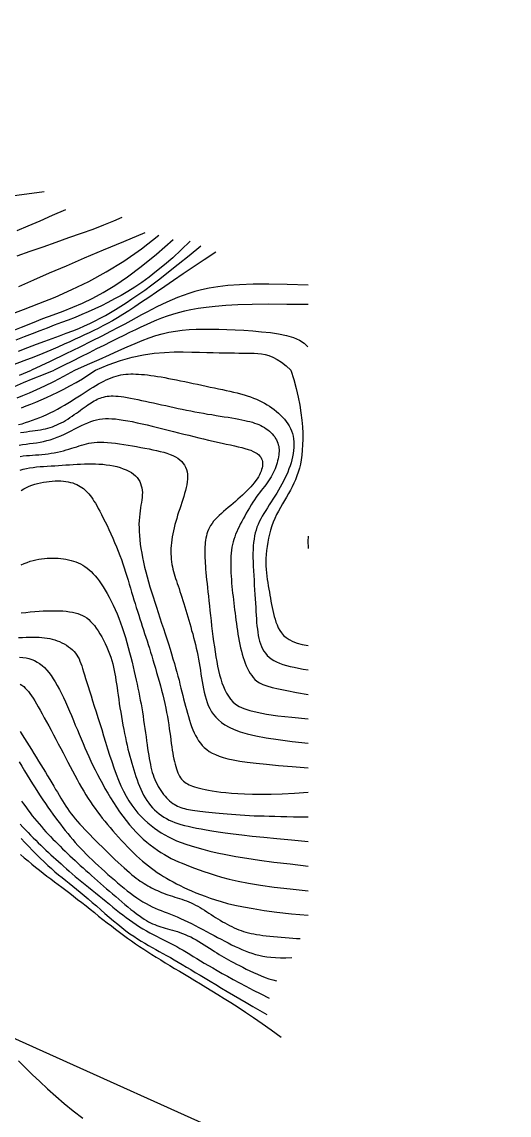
# Model space of a CAD drawing. Header units: millimetres. Extents: x 501029 to 503193, y 1805862 to 1807132.
# Drawn here: x 502373 to 502418.9, y 1806379.8 to 1806482.8 of the extents above; entities that cross this region are included whole.
import ezdxf

# ---------------------------------------------------------------- set-up
doc = ezdxf.new("R2010")
doc.units = ezdxf.units.MM
doc.header["$LTSCALE"] = 12
doc.header["$MEASUREMENT"] = 0
for name, color, linetype in [('3', 7, 'CONTINUOUS'), ('31', 7, 'CONTINUOUS'), ('DM0', 7, 'CONTINUOUS'), ('DM1', 4, 'CONTINUOUS')]:
    doc.layers.add(name, color=color, linetype=linetype)

msp = doc.modelspace()

# ---------------------------------------------------------------- linework, layer by layer
at = {"layer": '3', "color": 1, "linetype": 'Continuous', "flags": 128}
msp.add_lwpolyline([(502734.47, 1805863.4), (502565.85, 1806180.86), (502440.38, 1806356.36), (502262.27, 1806436.52), (502063.94, 1806567.98), (501955.64, 1806637.83), (501772.78, 1806767.94), (501708.22, 1807014.78), (501705.57, 1807125.56)], dxfattribs=at)
at = {"layer": '31', "color": 3, "linetype": 'Continuous'}
msp.add_open_spline([(502400, 1806434.34, 24), (502400, 1806434.3, 24), (502399.95, 1806433.91, 24), (502399.96, 1806433.53, 24), (502400, 1806433.18, 24)], degree=3, knots=[0, 0, 0, 0, 0.084209, 1, 1, 1, 1], dxfattribs=at)
at = {"layer": 'DM0'}
for points in [[(502371.73, 1806455.19), (502373.13, 1806455.7), (502374.6, 1806456.26), (502376.13, 1806456.88), (502377.7, 1806457.58), (502379.31, 1806458.36), (502380.95, 1806459.26), (502382.6, 1806460.27), (502384.26, 1806461.42), (502385.92, 1806462.71)], [(502400, 1806458), (502398.01, 1806458.08), (502396.28, 1806458.11), (502394.79, 1806458.1), (502393.51, 1806458.05), (502392.41, 1806457.97), (502391.46, 1806457.86), (502390.65, 1806457.72), (502389.94, 1806457.57), (502389.31, 1806457.4), (502388.73, 1806457.21), (502388.19, 1806457.02), (502387.66, 1806456.83), (502387.16, 1806456.62), (502386.67, 1806456.41), (502386.19, 1806456.18), (502385.71, 1806455.95), (502385.24, 1806455.71), (502384.76, 1806455.46), (502384.27, 1806455.2), (502383.77, 1806454.93), (502383.25, 1806454.65), (502382.69, 1806454.34), (502382.07, 1806454.01), (502381.36, 1806453.63), (502380.53, 1806453.21), (502379.57, 1806452.72), (502378.45, 1806452.17), (502377.15, 1806451.54), (502375.65, 1806450.82), (502373.91, 1806450)]]:
    msp.add_lwpolyline(points, dxfattribs=at)
at = {"layer": 'DM0', "flags": 128}
for points in [[(502372.75, 1806449.53), (502373.91, 1806450)], [(502398.36, 1806450), (502398.63, 1806449.11), (502398.85, 1806448.26), (502399.04, 1806447.46), (502399.19, 1806446.69), (502399.3, 1806445.97), (502399.38, 1806445.29), (502399.44, 1806444.65), (502399.47, 1806444.05), (502399.48, 1806443.48), (502399.46, 1806442.95), (502399.43, 1806442.46), (502399.39, 1806441.99), (502399.33, 1806441.55), (502399.25, 1806441.14), (502399.16, 1806440.75), (502399.05, 1806440.38), (502398.93, 1806440.02), (502398.8, 1806439.67), (502398.65, 1806439.34), (502398.49, 1806439.01), (502398.32, 1806438.69), (502398.14, 1806438.36), (502397.95, 1806438.04), (502397.76, 1806437.71), (502397.57, 1806437.39), (502397.38, 1806437.06), (502397.19, 1806436.72), (502397.01, 1806436.38), (502396.85, 1806436.03), (502396.69, 1806435.67), (502396.56, 1806435.31), (502396.44, 1806434.93), (502396.33, 1806434.55), (502396.24, 1806434.16), (502396.17, 1806433.78), (502396.11, 1806433.39), (502396.06, 1806433.01), (502396.03, 1806432.63), (502396.01, 1806432.26), (502396, 1806431.9), (502396.01, 1806431.56), (502396.02, 1806431.22), (502396.05, 1806430.9), (502396.09, 1806430.58), (502396.13, 1806430.27), (502396.17, 1806429.97), (502396.22, 1806429.67), (502396.28, 1806429.37), (502396.33, 1806429.08), (502396.38, 1806428.79), (502396.43, 1806428.5), (502396.48, 1806428.21), (502396.54, 1806427.92), (502396.59, 1806427.64), (502396.65, 1806427.35), (502396.71, 1806427.07), (502396.78, 1806426.79), (502396.86, 1806426.52), (502396.95, 1806426.25), (502397.05, 1806425.98), (502397.16, 1806425.72), (502397.3, 1806425.47), (502397.46, 1806425.23), (502397.66, 1806425), (502397.9, 1806424.79), (502398.19, 1806424.6), (502398.54, 1806424.42), (502398.95, 1806424.27), (502399.43, 1806424.14), (502400, 1806424.05)], [(502372.87, 1806444.11), (502373.16, 1806444.15), (502373.44, 1806444.19), (502373.72, 1806444.23), (502373.99, 1806444.27), (502374.25, 1806444.3), (502374.5, 1806444.34), (502374.75, 1806444.38), (502374.99, 1806444.43), (502375.22, 1806444.48), (502375.44, 1806444.53), (502375.66, 1806444.59), (502375.87, 1806444.66), (502376.08, 1806444.74), (502376.29, 1806444.83), (502376.49, 1806444.92), (502376.7, 1806445.02), (502376.9, 1806445.13), (502377.11, 1806445.25), (502377.32, 1806445.38), (502377.52, 1806445.52), (502377.73, 1806445.65), (502377.93, 1806445.8), (502378.13, 1806445.94), (502378.32, 1806446.08), (502378.51, 1806446.22), (502378.69, 1806446.36), (502378.87, 1806446.49), (502379.04, 1806446.61), (502379.2, 1806446.72), (502379.36, 1806446.83), (502379.51, 1806446.93), (502379.66, 1806447.02), (502379.8, 1806447.11), (502379.95, 1806447.18), (502380.09, 1806447.25), (502380.24, 1806447.32), (502380.38, 1806447.37), (502380.54, 1806447.42), (502380.69, 1806447.46), (502380.86, 1806447.5), (502381.03, 1806447.53), (502381.21, 1806447.55), (502381.4, 1806447.56), (502381.61, 1806447.56), (502381.84, 1806447.55), (502382.08, 1806447.53), (502382.34, 1806447.5), (502382.62, 1806447.47), (502382.92, 1806447.42), (502383.24, 1806447.36), (502383.58, 1806447.3), (502383.92, 1806447.23), (502384.28, 1806447.15), (502384.65, 1806447.07), (502385.02, 1806446.99), (502385.4, 1806446.91), (502385.79, 1806446.82), (502386.17, 1806446.73), (502386.56, 1806446.65), (502386.95, 1806446.56), (502387.34, 1806446.48), (502387.73, 1806446.39), (502388.12, 1806446.31), (502388.52, 1806446.23), (502388.91, 1806446.15), (502389.31, 1806446.08), (502389.71, 1806446), (502390.11, 1806445.93), (502390.51, 1806445.86), (502390.91, 1806445.8), (502391.31, 1806445.73), (502391.69, 1806445.67), (502392.07, 1806445.61), (502392.44, 1806445.55), (502392.79, 1806445.49), (502393.12, 1806445.43), (502393.44, 1806445.37), (502393.73, 1806445.32), (502394.01, 1806445.26), (502394.26, 1806445.2), (502394.5, 1806445.14), (502394.73, 1806445.08), (502394.94, 1806445.01), (502395.14, 1806444.94), (502395.33, 1806444.87), (502395.51, 1806444.78), (502395.69, 1806444.69), (502395.86, 1806444.59), (502396.02, 1806444.48), (502396.18, 1806444.37), (502396.33, 1806444.24), (502396.47, 1806444.12), (502396.6, 1806443.98), (502396.72, 1806443.85), (502396.83, 1806443.71), (502396.92, 1806443.56), (502397.01, 1806443.42), (502397.07, 1806443.27), (502397.13, 1806443.12), (502397.17, 1806442.97), (502397.21, 1806442.82), (502397.23, 1806442.67), (502397.24, 1806442.51), (502397.24, 1806442.34), (502397.23, 1806442.18), (502397.21, 1806442.01), (502397.18, 1806441.83), (502397.15, 1806441.65), (502397.11, 1806441.46), (502397.06, 1806441.27), (502397, 1806441.08), (502396.94, 1806440.89), (502396.87, 1806440.69), (502396.79, 1806440.5), (502396.7, 1806440.31), (502396.6, 1806440.12), (502396.5, 1806439.93), (502396.38, 1806439.75), (502396.26, 1806439.57), (502396.13, 1806439.38), (502396, 1806439.2), (502395.86, 1806439.02), (502395.71, 1806438.83), (502395.56, 1806438.64), (502395.41, 1806438.44), (502395.25, 1806438.23), (502395.09, 1806438.01), (502394.93, 1806437.78), (502394.77, 1806437.54), (502394.61, 1806437.29), (502394.46, 1806437.03), (502394.3, 1806436.77), (502394.15, 1806436.51), (502394, 1806436.25), (502393.86, 1806435.99), (502393.72, 1806435.73), (502393.59, 1806435.48), (502393.47, 1806435.24), (502393.35, 1806435), (502393.25, 1806434.76), (502393.15, 1806434.53), (502393.06, 1806434.29), (502392.98, 1806434.05), (502392.91, 1806433.81), (502392.85, 1806433.56), (502392.8, 1806433.3), (502392.76, 1806433.03), (502392.73, 1806432.75), (502392.71, 1806432.46), (502392.69, 1806432.16), (502392.69, 1806431.86), (502392.69, 1806431.54), (502392.7, 1806431.22), (502392.71, 1806430.9), (502392.73, 1806430.58), (502392.75, 1806430.26), (502392.77, 1806429.93), (502392.8, 1806429.62), (502392.83, 1806429.3), (502392.86, 1806428.98), (502392.9, 1806428.67), (502392.94, 1806428.36), (502392.97, 1806428.04), (502393.01, 1806427.73), (502393.05, 1806427.41), (502393.1, 1806427.09), (502393.14, 1806426.77), (502393.18, 1806426.44), (502393.23, 1806426.11), (502393.27, 1806425.78), (502393.32, 1806425.45), (502393.37, 1806425.12), (502393.43, 1806424.79), (502393.49, 1806424.47), (502393.55, 1806424.15), (502393.62, 1806423.83), (502393.69, 1806423.52), (502393.77, 1806423.22), (502393.86, 1806422.93), (502393.95, 1806422.65), (502394.05, 1806422.38), (502394.15, 1806422.12), (502394.27, 1806421.87), (502394.39, 1806421.63), (502394.52, 1806421.41), (502394.66, 1806421.21), (502394.81, 1806421.02), (502394.97, 1806420.84), (502395.16, 1806420.68), (502395.39, 1806420.53), (502395.7, 1806420.38), (502396.09, 1806420.24), (502396.58, 1806420.1), (502397.2, 1806419.95), (502397.96, 1806419.79), (502398.89, 1806419.63), (502400, 1806419.44)], [(502372.93, 1806431.65), (502373.21, 1806431.77), (502373.49, 1806431.88), (502373.77, 1806431.98), (502374.04, 1806432.06), (502374.31, 1806432.13), (502374.58, 1806432.18), (502374.85, 1806432.22), (502375.12, 1806432.25), (502375.38, 1806432.27), (502375.64, 1806432.28), (502375.9, 1806432.29), (502376.15, 1806432.28), (502376.41, 1806432.27), (502376.66, 1806432.24), (502376.91, 1806432.21), (502377.15, 1806432.18), (502377.4, 1806432.13), (502377.63, 1806432.07), (502377.87, 1806432), (502378.09, 1806431.92), (502378.31, 1806431.83), (502378.53, 1806431.73), (502378.74, 1806431.61), (502378.94, 1806431.48), (502379.14, 1806431.34), (502379.34, 1806431.18), (502379.53, 1806431.01), (502379.72, 1806430.81), (502379.9, 1806430.6), (502380.09, 1806430.38), (502380.28, 1806430.13), (502380.46, 1806429.86), (502380.65, 1806429.57), (502380.84, 1806429.26), (502381.04, 1806428.94), (502381.23, 1806428.59), (502381.41, 1806428.23), (502381.6, 1806427.84), (502381.78, 1806427.45), (502381.96, 1806427.04), (502382.13, 1806426.61), (502382.3, 1806426.17), (502382.46, 1806425.73), (502382.61, 1806425.27), (502382.75, 1806424.8), (502382.89, 1806424.33), (502383.02, 1806423.86), (502383.15, 1806423.4), (502383.27, 1806422.94), (502383.38, 1806422.48), (502383.49, 1806422.04), (502383.59, 1806421.61), (502383.68, 1806421.19), (502383.77, 1806420.79), (502383.86, 1806420.4), (502383.94, 1806420.02), (502384.02, 1806419.65), (502384.09, 1806419.28), (502384.16, 1806418.91), (502384.23, 1806418.54), (502384.29, 1806418.17), (502384.35, 1806417.79), (502384.42, 1806417.4), (502384.47, 1806417.01), (502384.53, 1806416.61), (502384.59, 1806416.22), (502384.64, 1806415.83), (502384.7, 1806415.44), (502384.75, 1806415.06), (502384.8, 1806414.7), (502384.85, 1806414.34), (502384.9, 1806414.01), (502384.95, 1806413.69), (502385, 1806413.39), (502385.05, 1806413.1), (502385.11, 1806412.83), (502385.16, 1806412.57), (502385.22, 1806412.32), (502385.29, 1806412.09), (502385.36, 1806411.86), (502385.44, 1806411.63), (502385.53, 1806411.41), (502385.63, 1806411.19), (502385.74, 1806410.98), (502385.85, 1806410.77), (502385.97, 1806410.57), (502386.09, 1806410.37), (502386.23, 1806410.19), (502386.36, 1806410.01), (502386.5, 1806409.84), (502386.64, 1806409.68), (502386.78, 1806409.53), (502386.92, 1806409.4), (502387.07, 1806409.28), (502387.21, 1806409.17), (502387.36, 1806409.08), (502387.51, 1806408.99), (502387.67, 1806408.91), (502387.83, 1806408.84), (502387.99, 1806408.78), (502388.16, 1806408.72), (502388.33, 1806408.67), (502388.51, 1806408.63), (502388.69, 1806408.59), (502388.89, 1806408.55), (502389.09, 1806408.52), (502389.31, 1806408.49), (502389.54, 1806408.46), (502389.78, 1806408.44), (502390.04, 1806408.41), (502390.32, 1806408.38), (502390.62, 1806408.35), (502390.93, 1806408.32), (502391.26, 1806408.29), (502391.61, 1806408.26), (502391.98, 1806408.22), (502392.36, 1806408.19), (502392.76, 1806408.16), (502393.17, 1806408.12), (502393.59, 1806408.09), (502394.01, 1806408.06), (502394.45, 1806408.04), (502394.9, 1806408.01), (502395.35, 1806407.99), (502395.83, 1806407.98), (502396.32, 1806407.96), (502396.84, 1806407.95), (502397.4, 1806407.93), (502397.98, 1806407.92), (502398.61, 1806407.91), (502399.28, 1806407.91), (502400, 1806407.9)], [(502372.82, 1806415.95), (502373.03, 1806415.63), (502373.25, 1806415.29), (502373.46, 1806414.95), (502373.68, 1806414.59), (502373.91, 1806414.24), (502374.13, 1806413.88), (502374.35, 1806413.52), (502374.57, 1806413.16), (502374.79, 1806412.8), (502375, 1806412.45), (502375.21, 1806412.1), (502375.42, 1806411.76), (502375.62, 1806411.43), (502375.81, 1806411.1), (502375.99, 1806410.79), (502376.17, 1806410.49), (502376.34, 1806410.21), (502376.5, 1806409.93), (502376.66, 1806409.67), (502376.81, 1806409.41), (502376.97, 1806409.16), (502377.13, 1806408.91), (502377.29, 1806408.67), (502377.46, 1806408.43), (502377.64, 1806408.19), (502377.83, 1806407.95), (502378.03, 1806407.71), (502378.23, 1806407.47), (502378.45, 1806407.22), (502378.68, 1806406.98), (502378.92, 1806406.72), (502379.17, 1806406.47), (502379.42, 1806406.2), (502379.69, 1806405.93), (502379.97, 1806405.65), (502380.26, 1806405.36), (502380.56, 1806405.06), (502380.86, 1806404.77), (502381.17, 1806404.47), (502381.47, 1806404.17), (502381.77, 1806403.88), (502382.07, 1806403.61), (502382.36, 1806403.34), (502382.63, 1806403.09), (502382.89, 1806402.86), (502383.13, 1806402.64), (502383.36, 1806402.45), (502383.58, 1806402.28), (502383.78, 1806402.12), (502383.97, 1806401.98), (502384.16, 1806401.85), (502384.34, 1806401.73), (502384.52, 1806401.62), (502384.69, 1806401.51), (502384.87, 1806401.41), (502385.05, 1806401.31), (502385.22, 1806401.22), (502385.41, 1806401.12), (502385.59, 1806401.03), (502385.78, 1806400.95), (502385.97, 1806400.86), (502386.16, 1806400.78), (502386.36, 1806400.7), (502386.56, 1806400.62), (502386.76, 1806400.55), (502386.97, 1806400.48), (502387.18, 1806400.41), (502387.4, 1806400.34), (502387.62, 1806400.28), (502387.84, 1806400.21), (502388.06, 1806400.13), (502388.28, 1806400.06), (502388.5, 1806399.98), (502388.72, 1806399.89), (502388.94, 1806399.79), (502389.15, 1806399.69), (502389.37, 1806399.58), (502389.58, 1806399.47), (502389.79, 1806399.35), (502390, 1806399.22), (502390.21, 1806399.09), (502390.42, 1806398.96), (502390.63, 1806398.82), (502390.84, 1806398.69), (502391.05, 1806398.55), (502391.26, 1806398.42), (502391.48, 1806398.28), (502391.69, 1806398.15), (502391.91, 1806398.02), (502392.13, 1806397.9), (502392.34, 1806397.77), (502392.56, 1806397.66), (502392.78, 1806397.55), (502393, 1806397.44), (502393.22, 1806397.35), (502393.44, 1806397.26), (502393.66, 1806397.18), (502393.88, 1806397.1), (502394.11, 1806397.03), (502394.35, 1806396.97), (502394.6, 1806396.91), (502394.86, 1806396.86), (502395.13, 1806396.81), (502395.42, 1806396.77), (502395.72, 1806396.72), (502396.04, 1806396.68), (502396.38, 1806396.65), (502396.73, 1806396.61), (502397.09, 1806396.58), (502397.45, 1806396.55), (502397.82, 1806396.52), (502398.18, 1806396.49), (502398.54, 1806396.47), (502398.88, 1806396.45), (502399.22, 1806396.44)], [(502372.85, 1806404.35), (502373.21, 1806404.05), (502373.57, 1806403.74), (502373.93, 1806403.44), (502374.29, 1806403.15), (502374.65, 1806402.86), (502375, 1806402.59), (502375.35, 1806402.32), (502375.71, 1806402.05), (502376.06, 1806401.79), (502376.41, 1806401.52), (502376.77, 1806401.26), (502377.13, 1806400.98), (502377.5, 1806400.71), (502377.87, 1806400.42), (502378.25, 1806400.12), (502378.64, 1806399.82), (502379.04, 1806399.51), (502379.43, 1806399.19), (502379.83, 1806398.87), (502380.23, 1806398.55), (502380.63, 1806398.24), (502381.03, 1806397.92), (502381.43, 1806397.62), (502381.82, 1806397.32), (502382.2, 1806397.03), (502382.58, 1806396.75), (502382.96, 1806396.47), (502383.34, 1806396.21), (502383.72, 1806395.94), (502384.09, 1806395.69), (502384.48, 1806395.43), (502384.87, 1806395.18), (502385.26, 1806394.92), (502385.66, 1806394.67), (502386.08, 1806394.41), (502386.5, 1806394.15), (502386.93, 1806393.89), (502387.38, 1806393.62), (502387.84, 1806393.35), (502388.31, 1806393.07), (502388.8, 1806392.78), (502389.3, 1806392.48), (502389.82, 1806392.17), (502390.35, 1806391.85), (502390.91, 1806391.51), (502391.48, 1806391.16), (502392.08, 1806390.79), (502392.71, 1806390.39), (502393.38, 1806389.96), (502394.09, 1806389.49), (502394.84, 1806388.98), (502395.65, 1806388.42), (502396.51, 1806387.82), (502397.43, 1806387.15)], [(502372.68, 1806384.92), (502373.3, 1806384.29), (502373.97, 1806383.63), (502374.67, 1806382.96), (502375.4, 1806382.28), (502376.18, 1806381.59), (502376.99, 1806380.9), (502377.84, 1806380.21), (502378.74, 1806379.5)]]:
    msp.add_lwpolyline(points, dxfattribs=at)
at = {"layer": 'DM1'}
for points in [[(502372.04, 1806466.42), (502375.08, 1806466.84)], [(502372.53, 1806463.15), (502373.58, 1806463.6), (502374.7, 1806464.08), (502375.88, 1806464.59), (502377.15, 1806465.13)], [(502372.56, 1806460.78), (502373.76, 1806461.21), (502374.99, 1806461.63), (502376.22, 1806462.06), (502377.43, 1806462.48), (502378.6, 1806462.89), (502379.7, 1806463.29), (502380.73, 1806463.68), (502381.65, 1806464.05), (502382.44, 1806464.4)], [(502363.83, 1806450), (502365.37, 1806450.73), (502366.82, 1806451.4), (502368.18, 1806452.02), (502369.47, 1806452.59), (502370.69, 1806453.11), (502371.84, 1806453.59), (502372.94, 1806454.04), (502373.98, 1806454.46), (502374.98, 1806454.85), (502375.94, 1806455.21), (502376.87, 1806455.56), (502377.78, 1806455.92), (502378.71, 1806456.32), (502379.67, 1806456.78), (502380.67, 1806457.32), (502381.76, 1806457.98), (502382.94, 1806458.78), (502384.23, 1806459.75), (502385.67, 1806460.92), (502387.26, 1806462.3)], [(502388.85, 1806462.14), (502388.01, 1806461.32), (502387.21, 1806460.58), (502386.44, 1806459.91), (502385.7, 1806459.31), (502385, 1806458.76), (502384.31, 1806458.27), (502383.64, 1806457.82), (502382.99, 1806457.41), (502382.36, 1806457.04), (502381.73, 1806456.7), (502381.11, 1806456.37), (502380.49, 1806456.06), (502379.87, 1806455.77), (502379.25, 1806455.5), (502378.63, 1806455.23), (502378, 1806454.97), (502377.37, 1806454.72), (502376.72, 1806454.47), (502376.05, 1806454.22), (502375.38, 1806453.96), (502374.68, 1806453.7), (502373.96, 1806453.43), (502373.2, 1806453.14), (502372.41, 1806452.82)], [(502372.71, 1806457.88), (502374.12, 1806458.5), (502375.61, 1806459.15), (502377.2, 1806459.84), (502378.89, 1806460.57), (502380.68, 1806461.33), (502382.59, 1806462.13), (502384.63, 1806462.98)], [(502391.27, 1806461.11), (502390.17, 1806460.39), (502389.15, 1806459.71), (502388.19, 1806459.06), (502387.3, 1806458.45), (502386.46, 1806457.88), (502385.68, 1806457.34), (502384.96, 1806456.85), (502384.28, 1806456.39), (502383.65, 1806455.97), (502383.07, 1806455.59), (502382.52, 1806455.24), (502382.01, 1806454.93), (502381.53, 1806454.65), (502381.06, 1806454.39), (502380.62, 1806454.16), (502380.19, 1806453.93), (502379.76, 1806453.72), (502379.33, 1806453.52), (502378.9, 1806453.32), (502378.46, 1806453.11), (502378, 1806452.9), (502377.51, 1806452.67), (502376.97, 1806452.43), (502376.38, 1806452.17), (502375.72, 1806451.88), (502374.97, 1806451.57), (502374.13, 1806451.23), (502373.17, 1806450.86), (502372.1, 1806450.45)], [(502372.67, 1806451.79), (502373.54, 1806452.13), (502374.36, 1806452.44), (502375.14, 1806452.72), (502375.86, 1806452.99), (502376.54, 1806453.23), (502377.18, 1806453.47), (502377.78, 1806453.7), (502378.35, 1806453.93), (502378.88, 1806454.16), (502379.4, 1806454.4), (502379.89, 1806454.64), (502380.38, 1806454.89), (502380.86, 1806455.15), (502381.34, 1806455.42), (502381.82, 1806455.71), (502382.32, 1806456.01), (502382.83, 1806456.34), (502383.37, 1806456.7), (502383.94, 1806457.1), (502384.57, 1806457.54), (502385.25, 1806458.05), (502386, 1806458.61), (502386.82, 1806459.25), (502387.73, 1806459.98), (502388.75, 1806460.79), (502389.87, 1806461.7)], [(502400, 1806456.17), (502397.99, 1806456.19), (502396.24, 1806456.2), (502394.7, 1806456.18), (502393.37, 1806456.14), (502392.22, 1806456.08), (502391.23, 1806456), (502390.36, 1806455.91), (502389.6, 1806455.8), (502388.93, 1806455.68), (502388.32, 1806455.55), (502387.74, 1806455.4), (502387.2, 1806455.25), (502386.68, 1806455.08), (502386.17, 1806454.9), (502385.68, 1806454.71), (502385.19, 1806454.5), (502384.7, 1806454.28), (502384.2, 1806454.05), (502383.69, 1806453.8), (502383.15, 1806453.54), (502382.59, 1806453.26), (502382, 1806452.97), (502381.38, 1806452.66), (502380.73, 1806452.33), (502380.04, 1806451.99), (502379.32, 1806451.63), (502378.56, 1806451.25), (502377.76, 1806450.85), (502376.92, 1806450.44), (502376.03, 1806450)], [(502377.99, 1806450), (502379.19, 1806450.53), (502380.27, 1806451.01), (502381.24, 1806451.45), (502382.12, 1806451.84), (502382.92, 1806452.2), (502383.66, 1806452.52), (502384.34, 1806452.8), (502384.99, 1806453.04), (502385.62, 1806453.25), (502386.23, 1806453.42), (502386.85, 1806453.56), (502387.48, 1806453.67), (502388.11, 1806453.75), (502388.76, 1806453.81), (502389.43, 1806453.85), (502390.11, 1806453.86), (502390.82, 1806453.86), (502391.55, 1806453.85), (502392.31, 1806453.82), (502393.1, 1806453.79), (502393.92, 1806453.75), (502394.76, 1806453.69), (502395.6, 1806453.62), (502396.42, 1806453.53), (502397.2, 1806453.41), (502397.93, 1806453.25), (502398.59, 1806453.06), (502399.16, 1806452.82), (502399.61, 1806452.53), (502399.95, 1806452.19)], [(502379.92, 1806450), (502381.12, 1806450.51), (502382.28, 1806450.91), (502383.39, 1806451.21), (502384.46, 1806451.43), (502385.47, 1806451.58), (502386.44, 1806451.67), (502387.35, 1806451.71), (502388.21, 1806451.71), (502389.01, 1806451.7), (502389.74, 1806451.68), (502390.42, 1806451.66), (502391.03, 1806451.65), (502391.6, 1806451.64), (502392.11, 1806451.63), (502392.59, 1806451.62), (502393.03, 1806451.62), (502393.44, 1806451.61), (502393.82, 1806451.61), (502394.19, 1806451.6), (502394.54, 1806451.6), (502394.89, 1806451.59), (502395.23, 1806451.57), (502395.58, 1806451.53), (502395.92, 1806451.46), (502396.28, 1806451.36), (502396.66, 1806451.21), (502397.05, 1806451.01), (502397.46, 1806450.75), (502397.9, 1806450.41), (502398.36, 1806450)]]:
    msp.add_lwpolyline(points, dxfattribs=at)
at = {"layer": 'DM1', "flags": 128}
for points in [[(502372.28, 1806448.44), (502373.14, 1806448.82), (502374.06, 1806449.2), (502375.02, 1806449.6), (502376.03, 1806450)], [(502372.54, 1806447.39), (502373.09, 1806447.61), (502373.71, 1806447.86), (502374.39, 1806448.17), (502375.15, 1806448.52), (502375.99, 1806448.94), (502376.94, 1806449.43), (502377.99, 1806450)], [(502372.95, 1806446.45), (502373.39, 1806446.62), (502373.84, 1806446.8), (502374.32, 1806446.99), (502374.81, 1806447.2), (502375.32, 1806447.42), (502375.84, 1806447.66), (502376.39, 1806447.92), (502376.94, 1806448.2), (502377.52, 1806448.51), (502378.1, 1806448.84), (502378.7, 1806449.19), (502379.31, 1806449.58), (502379.92, 1806450)], [(502372.68, 1806444.86), (502373.01, 1806444.95), (502373.33, 1806445.06), (502373.66, 1806445.16), (502374, 1806445.28), (502374.33, 1806445.4), (502374.67, 1806445.53), (502375, 1806445.67), (502375.34, 1806445.82), (502375.67, 1806445.97), (502376.01, 1806446.14), (502376.34, 1806446.32), (502376.67, 1806446.5), (502377, 1806446.69), (502377.32, 1806446.89), (502377.64, 1806447.08), (502377.96, 1806447.28), (502378.27, 1806447.48), (502378.57, 1806447.68), (502378.86, 1806447.87), (502379.15, 1806448.05), (502379.43, 1806448.23), (502379.7, 1806448.39), (502379.96, 1806448.55), (502380.22, 1806448.7), (502380.47, 1806448.84), (502380.71, 1806448.96), (502380.95, 1806449.08), (502381.19, 1806449.19), (502381.42, 1806449.28), (502381.65, 1806449.36), (502381.87, 1806449.43), (502382.1, 1806449.49), (502382.32, 1806449.54), (502382.55, 1806449.58), (502382.78, 1806449.61), (502383.01, 1806449.63), (502383.25, 1806449.64), (502383.49, 1806449.64), (502383.74, 1806449.63), (502384, 1806449.62), (502384.27, 1806449.6), (502384.56, 1806449.57), (502384.85, 1806449.54), (502385.15, 1806449.5), (502385.46, 1806449.45), (502385.79, 1806449.4), (502386.12, 1806449.35), (502386.46, 1806449.29), (502386.82, 1806449.22), (502387.19, 1806449.15), (502387.57, 1806449.07), (502387.95, 1806449), (502388.35, 1806448.91), (502388.75, 1806448.83), (502389.15, 1806448.75), (502389.55, 1806448.66), (502389.96, 1806448.57), (502390.36, 1806448.49), (502390.75, 1806448.4), (502391.14, 1806448.32), (502391.52, 1806448.24), (502391.9, 1806448.16), (502392.26, 1806448.09), (502392.61, 1806448.01), (502392.96, 1806447.93), (502393.3, 1806447.85), (502393.62, 1806447.76), (502393.94, 1806447.67), (502394.24, 1806447.58), (502394.54, 1806447.48), (502394.83, 1806447.37), (502395.1, 1806447.26), (502395.37, 1806447.14), (502395.63, 1806447.01), (502395.88, 1806446.88), (502396.12, 1806446.74), (502396.35, 1806446.59), (502396.57, 1806446.44), (502396.79, 1806446.28), (502397, 1806446.11), (502397.2, 1806445.94), (502397.39, 1806445.75), (502397.58, 1806445.57), (502397.75, 1806445.37), (502397.91, 1806445.17), (502398.06, 1806444.95), (502398.19, 1806444.74), (502398.31, 1806444.51), (502398.41, 1806444.27), (502398.5, 1806444.03), (502398.56, 1806443.78), (502398.6, 1806443.52), (502398.63, 1806443.25), (502398.64, 1806442.98), (502398.63, 1806442.7), (502398.61, 1806442.42), (502398.57, 1806442.13), (502398.51, 1806441.84), (502398.45, 1806441.55), (502398.37, 1806441.26), (502398.28, 1806440.97), (502398.17, 1806440.68), (502398.06, 1806440.39), (502397.94, 1806440.1), (502397.8, 1806439.81), (502397.66, 1806439.52), (502397.51, 1806439.24), (502397.36, 1806438.96), (502397.19, 1806438.67), (502397.03, 1806438.39), (502396.85, 1806438.12), (502396.67, 1806437.84), (502396.5, 1806437.57), (502396.32, 1806437.3), (502396.15, 1806437.03), (502395.98, 1806436.77), (502395.81, 1806436.5), (502395.66, 1806436.24), (502395.51, 1806435.97), (502395.38, 1806435.71), (502395.27, 1806435.45), (502395.16, 1806435.19), (502395.07, 1806434.92), (502395, 1806434.65), (502394.93, 1806434.37), (502394.88, 1806434.07), (502394.84, 1806433.76), (502394.81, 1806433.44), (502394.79, 1806433.1), (502394.78, 1806432.73), (502394.78, 1806432.34), (502394.79, 1806431.94), (502394.81, 1806431.51), (502394.83, 1806431.08), (502394.85, 1806430.63), (502394.88, 1806430.19), (502394.91, 1806429.74), (502394.94, 1806429.3), (502394.97, 1806428.86), (502395, 1806428.44), (502395.02, 1806428.03), (502395.04, 1806427.64), (502395.06, 1806427.26), (502395.09, 1806426.9), (502395.11, 1806426.55), (502395.13, 1806426.22), (502395.16, 1806425.9), (502395.2, 1806425.59), (502395.24, 1806425.29), (502395.28, 1806425), (502395.34, 1806424.72), (502395.41, 1806424.46), (502395.48, 1806424.2), (502395.58, 1806423.96), (502395.68, 1806423.73), (502395.81, 1806423.51), (502395.95, 1806423.31), (502396.11, 1806423.11), (502396.3, 1806422.94), (502396.5, 1806422.78), (502396.74, 1806422.63), (502397, 1806422.5), (502397.28, 1806422.38), (502397.59, 1806422.27), (502397.93, 1806422.17), (502398.29, 1806422.08), (502398.68, 1806421.99), (502399.09, 1806421.91), (502399.53, 1806421.83), (502400, 1806421.76)], [(502372.73, 1806442.94), (502373.06, 1806442.99), (502373.39, 1806443.03), (502373.72, 1806443.07), (502374.05, 1806443.11), (502374.37, 1806443.16), (502374.7, 1806443.21), (502375.02, 1806443.27), (502375.35, 1806443.35), (502375.67, 1806443.44), (502376, 1806443.54), (502376.33, 1806443.67), (502376.66, 1806443.81), (502377, 1806443.96), (502377.33, 1806444.12), (502377.65, 1806444.29), (502377.98, 1806444.45), (502378.29, 1806444.61), (502378.6, 1806444.77), (502378.91, 1806444.91), (502379.2, 1806445.04), (502379.48, 1806445.15), (502379.76, 1806445.24), (502380.03, 1806445.32), (502380.3, 1806445.37), (502380.58, 1806445.41), (502380.86, 1806445.43), (502381.16, 1806445.44), (502381.47, 1806445.42), (502381.81, 1806445.4), (502382.17, 1806445.35), (502382.55, 1806445.29), (502382.97, 1806445.22), (502383.4, 1806445.14), (502383.85, 1806445.04), (502384.32, 1806444.94), (502384.8, 1806444.83), (502385.29, 1806444.71), (502385.78, 1806444.59), (502386.28, 1806444.46), (502386.78, 1806444.34), (502387.28, 1806444.22), (502387.77, 1806444.09), (502388.25, 1806443.97), (502388.73, 1806443.86), (502389.21, 1806443.74), (502389.67, 1806443.63), (502390.13, 1806443.52), (502390.58, 1806443.41), (502391.02, 1806443.31), (502391.45, 1806443.21), (502391.87, 1806443.12), (502392.27, 1806443.03), (502392.66, 1806442.95), (502393.03, 1806442.87), (502393.39, 1806442.78), (502393.72, 1806442.7), (502394.03, 1806442.62), (502394.32, 1806442.53), (502394.57, 1806442.44), (502394.8, 1806442.34), (502395, 1806442.24), (502395.17, 1806442.14), (502395.32, 1806442.02), (502395.43, 1806441.9), (502395.52, 1806441.78), (502395.6, 1806441.65), (502395.65, 1806441.52), (502395.68, 1806441.38), (502395.69, 1806441.24), (502395.69, 1806441.09), (502395.67, 1806440.94), (502395.64, 1806440.78), (502395.6, 1806440.62), (502395.54, 1806440.46), (502395.47, 1806440.29), (502395.39, 1806440.12), (502395.29, 1806439.94), (502395.17, 1806439.76), (502395.05, 1806439.58), (502394.9, 1806439.39), (502394.75, 1806439.2), (502394.58, 1806439.01), (502394.39, 1806438.81), (502394.2, 1806438.62), (502394, 1806438.42), (502393.79, 1806438.22), (502393.58, 1806438.02), (502393.36, 1806437.83), (502393.13, 1806437.63), (502392.91, 1806437.44), (502392.68, 1806437.25), (502392.45, 1806437.06), (502392.23, 1806436.87), (502392.01, 1806436.68), (502391.8, 1806436.5), (502391.6, 1806436.31), (502391.41, 1806436.12), (502391.23, 1806435.93), (502391.07, 1806435.75), (502390.92, 1806435.55), (502390.79, 1806435.36), (502390.68, 1806435.16), (502390.59, 1806434.97), (502390.51, 1806434.77), (502390.44, 1806434.57), (502390.39, 1806434.37), (502390.34, 1806434.16), (502390.31, 1806433.96), (502390.28, 1806433.76), (502390.26, 1806433.56), (502390.25, 1806433.36), (502390.24, 1806433.15), (502390.23, 1806432.95), (502390.23, 1806432.74), (502390.24, 1806432.52), (502390.25, 1806432.29), (502390.26, 1806432.05), (502390.28, 1806431.79), (502390.3, 1806431.52), (502390.32, 1806431.23), (502390.35, 1806430.92), (502390.38, 1806430.59), (502390.41, 1806430.24), (502390.45, 1806429.88), (502390.49, 1806429.49), (502390.53, 1806429.09), (502390.58, 1806428.68), (502390.62, 1806428.24), (502390.67, 1806427.8), (502390.72, 1806427.34), (502390.77, 1806426.87), (502390.83, 1806426.38), (502390.88, 1806425.9), (502390.94, 1806425.4), (502391, 1806424.91), (502391.07, 1806424.42), (502391.14, 1806423.93), (502391.21, 1806423.45), (502391.28, 1806422.98), (502391.36, 1806422.53), (502391.45, 1806422.1), (502391.54, 1806421.68), (502391.63, 1806421.28), (502391.74, 1806420.89), (502391.86, 1806420.53), (502391.99, 1806420.18), (502392.13, 1806419.86), (502392.29, 1806419.55), (502392.47, 1806419.26), (502392.66, 1806418.99), (502392.88, 1806418.75), (502393.15, 1806418.52), (502393.49, 1806418.31), (502393.92, 1806418.11), (502394.48, 1806417.93), (502395.18, 1806417.76), (502396.06, 1806417.59), (502397.14, 1806417.43), (502398.45, 1806417.28), (502400, 1806417.14)], [(502372.83, 1806441.87), (502373.12, 1806441.91), (502373.41, 1806441.94), (502373.7, 1806441.96), (502373.99, 1806441.98), (502374.29, 1806442), (502374.58, 1806442.02), (502374.88, 1806442.05), (502375.18, 1806442.08), (502375.47, 1806442.11), (502375.76, 1806442.16), (502376.05, 1806442.21), (502376.34, 1806442.27), (502376.62, 1806442.34), (502376.9, 1806442.4), (502377.17, 1806442.48), (502377.43, 1806442.55), (502377.69, 1806442.63), (502377.93, 1806442.7), (502378.17, 1806442.78), (502378.39, 1806442.86), (502378.62, 1806442.93), (502378.85, 1806443), (502379.07, 1806443.06), (502379.31, 1806443.11), (502379.56, 1806443.15), (502379.82, 1806443.19), (502380.1, 1806443.21), (502380.4, 1806443.22), (502380.73, 1806443.21), (502381.07, 1806443.19), (502381.44, 1806443.16), (502381.81, 1806443.11), (502382.2, 1806443.06), (502382.6, 1806443), (502383.01, 1806442.93), (502383.41, 1806442.86), (502383.81, 1806442.79), (502384.21, 1806442.72), (502384.6, 1806442.65), (502384.98, 1806442.57), (502385.35, 1806442.5), (502385.7, 1806442.42), (502386.04, 1806442.34), (502386.37, 1806442.25), (502386.67, 1806442.16), (502386.96, 1806442.05), (502387.22, 1806441.94), (502387.47, 1806441.82), (502387.69, 1806441.69), (502387.88, 1806441.54), (502388.06, 1806441.38), (502388.2, 1806441.21), (502388.33, 1806441.03), (502388.43, 1806440.84), (502388.51, 1806440.64), (502388.57, 1806440.42), (502388.61, 1806440.2), (502388.62, 1806439.97), (502388.62, 1806439.72), (502388.59, 1806439.47), (502388.55, 1806439.2), (502388.49, 1806438.93), (502388.42, 1806438.66), (502388.34, 1806438.38), (502388.26, 1806438.09), (502388.16, 1806437.8), (502388.07, 1806437.51), (502387.97, 1806437.21), (502387.87, 1806436.92), (502387.77, 1806436.62), (502387.68, 1806436.32), (502387.59, 1806436.03), (502387.5, 1806435.73), (502387.42, 1806435.44), (502387.35, 1806435.15), (502387.28, 1806434.86), (502387.22, 1806434.57), (502387.17, 1806434.29), (502387.13, 1806434.01), (502387.09, 1806433.73), (502387.07, 1806433.46), (502387.05, 1806433.19), (502387.05, 1806432.93), (502387.05, 1806432.67), (502387.06, 1806432.41), (502387.08, 1806432.17), (502387.1, 1806431.93), (502387.14, 1806431.69), (502387.18, 1806431.46), (502387.23, 1806431.24), (502387.29, 1806431.02), (502387.35, 1806430.8), (502387.42, 1806430.58), (502387.49, 1806430.36), (502387.56, 1806430.14), (502387.64, 1806429.9), (502387.73, 1806429.66), (502387.81, 1806429.41), (502387.9, 1806429.15), (502387.99, 1806428.87), (502388.07, 1806428.59), (502388.17, 1806428.3), (502388.26, 1806428), (502388.35, 1806427.69), (502388.44, 1806427.38), (502388.54, 1806427.07), (502388.63, 1806426.75), (502388.72, 1806426.43), (502388.82, 1806426.11), (502388.91, 1806425.79), (502389, 1806425.46), (502389.1, 1806425.14), (502389.18, 1806424.81), (502389.27, 1806424.48), (502389.35, 1806424.14), (502389.43, 1806423.81), (502389.51, 1806423.46), (502389.58, 1806423.12), (502389.65, 1806422.77), (502389.71, 1806422.42), (502389.77, 1806422.07), (502389.83, 1806421.71), (502389.88, 1806421.36), (502389.94, 1806421.01), (502390, 1806420.66), (502390.06, 1806420.31), (502390.12, 1806419.97), (502390.19, 1806419.64), (502390.27, 1806419.31), (502390.36, 1806419), (502390.46, 1806418.69), (502390.57, 1806418.39), (502390.71, 1806418.1), (502390.87, 1806417.81), (502391.05, 1806417.54), (502391.27, 1806417.28), (502391.52, 1806417.03), (502391.81, 1806416.79), (502392.14, 1806416.56), (502392.53, 1806416.34), (502393, 1806416.13), (502393.57, 1806415.92), (502394.25, 1806415.73), (502395.06, 1806415.54), (502396.02, 1806415.36), (502397.15, 1806415.18), (502398.47, 1806415), (502400, 1806414.83)], [(502372.82, 1806440.57), (502373.11, 1806440.65), (502373.41, 1806440.72), (502373.72, 1806440.78), (502374.04, 1806440.83), (502374.37, 1806440.87), (502374.7, 1806440.9), (502375.04, 1806440.93), (502375.39, 1806440.95), (502375.74, 1806440.97), (502376.09, 1806440.99), (502376.44, 1806441.01), (502376.79, 1806441.03), (502377.14, 1806441.06), (502377.49, 1806441.08), (502377.84, 1806441.1), (502378.19, 1806441.12), (502378.53, 1806441.14), (502378.88, 1806441.16), (502379.22, 1806441.17), (502379.57, 1806441.17), (502379.92, 1806441.16), (502380.26, 1806441.15), (502380.61, 1806441.12), (502380.95, 1806441.08), (502381.29, 1806441.03), (502381.63, 1806440.97), (502381.95, 1806440.9), (502382.26, 1806440.81), (502382.55, 1806440.71), (502382.83, 1806440.61), (502383.09, 1806440.48), (502383.32, 1806440.35), (502383.52, 1806440.2), (502383.7, 1806440.04), (502383.86, 1806439.87), (502383.99, 1806439.69), (502384.1, 1806439.5), (502384.19, 1806439.3), (502384.25, 1806439.1), (502384.3, 1806438.89), (502384.33, 1806438.67), (502384.35, 1806438.45), (502384.34, 1806438.23), (502384.33, 1806438), (502384.3, 1806437.76), (502384.26, 1806437.52), (502384.22, 1806437.27), (502384.18, 1806437.01), (502384.14, 1806436.73), (502384.1, 1806436.44), (502384.07, 1806436.14), (502384.05, 1806435.83), (502384.03, 1806435.49), (502384.04, 1806435.14), (502384.05, 1806434.78), (502384.07, 1806434.4), (502384.11, 1806434.01), (502384.16, 1806433.6), (502384.21, 1806433.19), (502384.29, 1806432.76), (502384.37, 1806432.33), (502384.46, 1806431.89), (502384.56, 1806431.44), (502384.68, 1806430.99), (502384.8, 1806430.53), (502384.93, 1806430.06), (502385.07, 1806429.59), (502385.22, 1806429.11), (502385.37, 1806428.63), (502385.52, 1806428.14), (502385.68, 1806427.65), (502385.84, 1806427.15), (502386.01, 1806426.66), (502386.17, 1806426.16), (502386.34, 1806425.66), (502386.5, 1806425.16), (502386.66, 1806424.67), (502386.81, 1806424.19), (502386.96, 1806423.71), (502387.11, 1806423.25), (502387.24, 1806422.8), (502387.37, 1806422.36), (502387.49, 1806421.94), (502387.6, 1806421.54), (502387.71, 1806421.15), (502387.81, 1806420.77), (502387.9, 1806420.4), (502387.99, 1806420.04), (502388.07, 1806419.69), (502388.16, 1806419.35), (502388.24, 1806419.01), (502388.33, 1806418.67), (502388.42, 1806418.33), (502388.5, 1806418), (502388.6, 1806417.66), (502388.69, 1806417.34), (502388.79, 1806417.02), (502388.9, 1806416.7), (502389, 1806416.4), (502389.12, 1806416.11), (502389.24, 1806415.83), (502389.37, 1806415.56), (502389.51, 1806415.3), (502389.66, 1806415.06), (502389.82, 1806414.84), (502390, 1806414.63), (502390.19, 1806414.43), (502390.42, 1806414.24), (502390.66, 1806414.07), (502390.94, 1806413.91), (502391.25, 1806413.76), (502391.59, 1806413.62), (502391.98, 1806413.49), (502392.41, 1806413.37), (502392.93, 1806413.26), (502393.53, 1806413.16), (502394.24, 1806413.05), (502395.07, 1806412.95), (502396.05, 1806412.85), (502397.18, 1806412.75), (502398.49, 1806412.64), (502400, 1806412.52)], [(502372.93, 1806438.66), (502373.18, 1806438.81), (502373.42, 1806438.93), (502373.68, 1806439.05), (502373.94, 1806439.15), (502374.2, 1806439.24), (502374.47, 1806439.31), (502374.74, 1806439.38), (502375.02, 1806439.43), (502375.3, 1806439.48), (502375.57, 1806439.51), (502375.85, 1806439.54), (502376.12, 1806439.55), (502376.39, 1806439.55), (502376.65, 1806439.55), (502376.9, 1806439.53), (502377.14, 1806439.5), (502377.37, 1806439.46), (502377.59, 1806439.42), (502377.79, 1806439.36), (502377.98, 1806439.29), (502378.16, 1806439.21), (502378.33, 1806439.13), (502378.49, 1806439.04), (502378.64, 1806438.94), (502378.79, 1806438.83), (502378.92, 1806438.71), (502379.05, 1806438.59), (502379.18, 1806438.47), (502379.3, 1806438.33), (502379.42, 1806438.18), (502379.54, 1806438.03), (502379.67, 1806437.85), (502379.79, 1806437.66), (502379.92, 1806437.46), (502380.05, 1806437.23), (502380.19, 1806436.97), (502380.34, 1806436.7), (502380.5, 1806436.39), (502380.67, 1806436.06), (502380.84, 1806435.71), (502381.02, 1806435.35), (502381.2, 1806434.97), (502381.38, 1806434.57), (502381.56, 1806434.17), (502381.73, 1806433.76), (502381.9, 1806433.35), (502382.07, 1806432.95), (502382.22, 1806432.54), (502382.37, 1806432.14), (502382.5, 1806431.74), (502382.64, 1806431.35), (502382.76, 1806430.96), (502382.88, 1806430.58), (502383, 1806430.2), (502383.11, 1806429.82), (502383.23, 1806429.45), (502383.34, 1806429.08), (502383.45, 1806428.71), (502383.56, 1806428.35), (502383.67, 1806427.99), (502383.78, 1806427.63), (502383.89, 1806427.28), (502384.01, 1806426.92), (502384.12, 1806426.57), (502384.23, 1806426.22), (502384.34, 1806425.88), (502384.45, 1806425.53), (502384.56, 1806425.18), (502384.67, 1806424.83), (502384.79, 1806424.49), (502384.9, 1806424.14), (502385.01, 1806423.78), (502385.12, 1806423.42), (502385.24, 1806423.06), (502385.35, 1806422.68), (502385.47, 1806422.3), (502385.58, 1806421.91), (502385.7, 1806421.51), (502385.82, 1806421.1), (502385.93, 1806420.68), (502386.05, 1806420.26), (502386.16, 1806419.84), (502386.27, 1806419.41), (502386.37, 1806418.99), (502386.47, 1806418.57), (502386.56, 1806418.15), (502386.64, 1806417.74), (502386.71, 1806417.34), (502386.78, 1806416.95), (502386.84, 1806416.57), (502386.89, 1806416.2), (502386.94, 1806415.84), (502386.99, 1806415.49), (502387.03, 1806415.15), (502387.08, 1806414.82), (502387.12, 1806414.5), (502387.17, 1806414.19), (502387.22, 1806413.9), (502387.27, 1806413.62), (502387.32, 1806413.35), (502387.38, 1806413.1), (502387.44, 1806412.86), (502387.5, 1806412.63), (502387.57, 1806412.42), (502387.64, 1806412.22), (502387.71, 1806412.04), (502387.78, 1806411.87), (502387.86, 1806411.72), (502387.95, 1806411.58), (502388.04, 1806411.46), (502388.13, 1806411.35), (502388.24, 1806411.25), (502388.35, 1806411.16), (502388.47, 1806411.08), (502388.61, 1806411), (502388.75, 1806410.93), (502388.91, 1806410.86), (502389.09, 1806410.79), (502389.28, 1806410.72), (502389.49, 1806410.66), (502389.73, 1806410.6), (502389.99, 1806410.53), (502390.27, 1806410.47), (502390.59, 1806410.41), (502390.94, 1806410.36), (502391.33, 1806410.3), (502391.76, 1806410.24), (502392.23, 1806410.19), (502392.75, 1806410.14), (502393.34, 1806410.09), (502393.99, 1806410.06), (502394.73, 1806410.04), (502395.56, 1806410.03), (502396.49, 1806410.04), (502397.53, 1806410.07), (502398.7, 1806410.13), (502400, 1806410.21)], [(502372.92, 1806427.11), (502373.36, 1806427.16), (502373.78, 1806427.21), (502374.2, 1806427.24), (502374.61, 1806427.27), (502375.01, 1806427.3), (502375.41, 1806427.31), (502375.79, 1806427.32), (502376.15, 1806427.32), (502376.51, 1806427.31), (502376.85, 1806427.3), (502377.17, 1806427.27), (502377.47, 1806427.23), (502377.76, 1806427.19), (502378.02, 1806427.13), (502378.27, 1806427.06), (502378.5, 1806426.98), (502378.71, 1806426.88), (502378.91, 1806426.77), (502379.11, 1806426.64), (502379.29, 1806426.49), (502379.47, 1806426.32), (502379.65, 1806426.13), (502379.83, 1806425.92), (502380, 1806425.68), (502380.18, 1806425.42), (502380.35, 1806425.14), (502380.52, 1806424.85), (502380.68, 1806424.54), (502380.84, 1806424.22), (502380.99, 1806423.9), (502381.13, 1806423.58), (502381.25, 1806423.26), (502381.37, 1806422.94), (502381.47, 1806422.62), (502381.56, 1806422.31), (502381.63, 1806422.01), (502381.7, 1806421.7), (502381.76, 1806421.39), (502381.81, 1806421.08), (502381.86, 1806420.76), (502381.91, 1806420.43), (502381.96, 1806420.08), (502382.01, 1806419.73), (502382.06, 1806419.36), (502382.12, 1806418.97), (502382.18, 1806418.58), (502382.24, 1806418.17), (502382.31, 1806417.76), (502382.37, 1806417.35), (502382.44, 1806416.94), (502382.52, 1806416.54), (502382.59, 1806416.14), (502382.67, 1806415.75), (502382.75, 1806415.37), (502382.82, 1806415), (502382.91, 1806414.64), (502382.99, 1806414.29), (502383.08, 1806413.95), (502383.16, 1806413.62), (502383.25, 1806413.29), (502383.35, 1806412.96), (502383.44, 1806412.64), (502383.54, 1806412.32), (502383.64, 1806412.01), (502383.74, 1806411.7), (502383.85, 1806411.39), (502383.96, 1806411.08), (502384.08, 1806410.79), (502384.2, 1806410.5), (502384.33, 1806410.21), (502384.47, 1806409.94), (502384.62, 1806409.68), (502384.78, 1806409.43), (502384.95, 1806409.19), (502385.13, 1806408.97), (502385.31, 1806408.75), (502385.51, 1806408.55), (502385.72, 1806408.37), (502385.93, 1806408.19), (502386.16, 1806408.03), (502386.39, 1806407.87), (502386.63, 1806407.73), (502386.88, 1806407.6), (502387.14, 1806407.48), (502387.4, 1806407.38), (502387.69, 1806407.27), (502387.99, 1806407.18), (502388.31, 1806407.09), (502388.66, 1806407.01), (502389.04, 1806406.92), (502389.45, 1806406.84), (502389.89, 1806406.76), (502390.38, 1806406.68), (502390.91, 1806406.59), (502391.49, 1806406.5), (502392.15, 1806406.4), (502392.9, 1806406.3), (502393.74, 1806406.2), (502394.7, 1806406.09), (502395.8, 1806405.97), (502397.03, 1806405.85), (502398.43, 1806405.72), (502400, 1806405.58)], [(502372.68, 1806424.8), (502373.05, 1806424.81), (502373.39, 1806424.82), (502373.72, 1806424.83), (502374.03, 1806424.83), (502374.33, 1806424.83), (502374.61, 1806424.82), (502374.88, 1806424.8), (502375.13, 1806424.78), (502375.38, 1806424.74), (502375.62, 1806424.7), (502375.86, 1806424.64), (502376.09, 1806424.58), (502376.32, 1806424.5), (502376.55, 1806424.41), (502376.77, 1806424.3), (502376.99, 1806424.19), (502377.19, 1806424.07), (502377.39, 1806423.93), (502377.58, 1806423.79), (502377.75, 1806423.64), (502377.91, 1806423.49), (502378.05, 1806423.32), (502378.17, 1806423.15), (502378.28, 1806422.97), (502378.38, 1806422.78), (502378.47, 1806422.58), (502378.55, 1806422.36), (502378.63, 1806422.12), (502378.71, 1806421.87), (502378.8, 1806421.58), (502378.89, 1806421.28), (502378.99, 1806420.94), (502379.1, 1806420.57), (502379.23, 1806420.18), (502379.36, 1806419.76), (502379.51, 1806419.31), (502379.66, 1806418.83), (502379.82, 1806418.33), (502379.99, 1806417.81), (502380.16, 1806417.27), (502380.34, 1806416.71), (502380.52, 1806416.13), (502380.7, 1806415.54), (502380.88, 1806414.94), (502381.07, 1806414.32), (502381.26, 1806413.71), (502381.46, 1806413.11), (502381.67, 1806412.51), (502381.88, 1806411.93), (502382.1, 1806411.36), (502382.33, 1806410.82), (502382.57, 1806410.31), (502382.83, 1806409.84), (502383.09, 1806409.4), (502383.37, 1806408.99), (502383.65, 1806408.61), (502383.94, 1806408.25), (502384.24, 1806407.93), (502384.55, 1806407.62), (502384.86, 1806407.34), (502385.17, 1806407.08), (502385.49, 1806406.83), (502385.81, 1806406.61), (502386.13, 1806406.39), (502386.47, 1806406.19), (502386.82, 1806406), (502387.18, 1806405.82), (502387.58, 1806405.65), (502388, 1806405.48), (502388.45, 1806405.32), (502388.94, 1806405.16), (502389.48, 1806405), (502390.06, 1806404.84), (502390.7, 1806404.68), (502391.42, 1806404.51), (502392.23, 1806404.34), (502393.16, 1806404.17), (502394.21, 1806404), (502395.4, 1806403.82), (502396.76, 1806403.64), (502398.28, 1806403.46), (502400, 1806403.26)], [(502372.75, 1806422.95), (502373.07, 1806422.92), (502373.38, 1806422.88), (502373.66, 1806422.81), (502373.93, 1806422.73), (502374.18, 1806422.62), (502374.43, 1806422.49), (502374.66, 1806422.34), (502374.89, 1806422.16), (502375.11, 1806421.96), (502375.33, 1806421.73), (502375.54, 1806421.49), (502375.74, 1806421.21), (502375.94, 1806420.92), (502376.14, 1806420.61), (502376.33, 1806420.27), (502376.53, 1806419.91), (502376.72, 1806419.53), (502376.91, 1806419.14), (502377.1, 1806418.73), (502377.29, 1806418.31), (502377.48, 1806417.87), (502377.66, 1806417.44), (502377.85, 1806416.99), (502378.03, 1806416.55), (502378.22, 1806416.11), (502378.4, 1806415.68), (502378.58, 1806415.25), (502378.76, 1806414.82), (502378.94, 1806414.41), (502379.12, 1806413.99), (502379.3, 1806413.58), (502379.5, 1806413.16), (502379.69, 1806412.75), (502379.9, 1806412.33), (502380.11, 1806411.9), (502380.34, 1806411.47), (502380.58, 1806411.03), (502380.82, 1806410.58), (502381.08, 1806410.13), (502381.35, 1806409.68), (502381.63, 1806409.24), (502381.92, 1806408.8), (502382.21, 1806408.37), (502382.51, 1806407.95), (502382.82, 1806407.55), (502383.14, 1806407.16), (502383.46, 1806406.79), (502383.78, 1806406.45), (502384.11, 1806406.12), (502384.44, 1806405.81), (502384.77, 1806405.52), (502385.1, 1806405.25), (502385.44, 1806405), (502385.77, 1806404.77), (502386.1, 1806404.55), (502386.43, 1806404.34), (502386.76, 1806404.16), (502387.08, 1806403.98), (502387.42, 1806403.82), (502387.75, 1806403.67), (502388.11, 1806403.52), (502388.47, 1806403.37), (502388.86, 1806403.22), (502389.26, 1806403.07), (502389.7, 1806402.92), (502390.16, 1806402.76), (502390.66, 1806402.59), (502391.21, 1806402.41), (502391.83, 1806402.22), (502392.55, 1806402.03), (502393.39, 1806401.84), (502394.36, 1806401.65), (502395.48, 1806401.46), (502396.78, 1806401.28), (502398.28, 1806401.11), (502400, 1806400.94)], [(502372.84, 1806420.4), (502373, 1806420.3), (502373.16, 1806420.18), (502373.31, 1806420.04), (502373.46, 1806419.88), (502373.61, 1806419.71), (502373.75, 1806419.52), (502373.9, 1806419.31), (502374.05, 1806419.08), (502374.2, 1806418.83), (502374.37, 1806418.56), (502374.53, 1806418.27), (502374.71, 1806417.95), (502374.9, 1806417.61), (502375.1, 1806417.24), (502375.31, 1806416.86), (502375.52, 1806416.47), (502375.74, 1806416.06), (502375.97, 1806415.64), (502376.2, 1806415.21), (502376.42, 1806414.78), (502376.65, 1806414.35), (502376.88, 1806413.92), (502377.1, 1806413.49), (502377.32, 1806413.06), (502377.54, 1806412.64), (502377.76, 1806412.23), (502377.97, 1806411.83), (502378.19, 1806411.43), (502378.4, 1806411.05), (502378.61, 1806410.67), (502378.82, 1806410.31), (502379.03, 1806409.96), (502379.24, 1806409.62), (502379.46, 1806409.3), (502379.67, 1806408.98), (502379.89, 1806408.67), (502380.11, 1806408.37), (502380.33, 1806408.08), (502380.57, 1806407.78), (502380.8, 1806407.49), (502381.05, 1806407.19), (502381.3, 1806406.9), (502381.56, 1806406.59), (502381.82, 1806406.29), (502382.1, 1806405.98), (502382.38, 1806405.68), (502382.66, 1806405.38), (502382.94, 1806405.08), (502383.23, 1806404.79), (502383.51, 1806404.51), (502383.8, 1806404.24), (502384.08, 1806403.98), (502384.36, 1806403.73), (502384.64, 1806403.49), (502384.92, 1806403.27), (502385.2, 1806403.06), (502385.48, 1806402.86), (502385.76, 1806402.66), (502386.05, 1806402.47), (502386.34, 1806402.29), (502386.63, 1806402.11), (502386.94, 1806401.94), (502387.25, 1806401.76), (502387.57, 1806401.59), (502387.91, 1806401.42), (502388.25, 1806401.25), (502388.62, 1806401.09), (502389, 1806400.92), (502389.4, 1806400.75), (502389.82, 1806400.58), (502390.27, 1806400.42), (502390.74, 1806400.25), (502391.24, 1806400.08), (502391.78, 1806399.91), (502392.39, 1806399.74), (502393.08, 1806399.58), (502393.88, 1806399.41), (502394.79, 1806399.25), (502395.84, 1806399.08), (502397.04, 1806398.93), (502398.43, 1806398.77), (502400, 1806398.62)], [(502372.74, 1806413.07), (502372.99, 1806412.67), (502373.24, 1806412.25), (502373.49, 1806411.84), (502373.74, 1806411.43), (502373.99, 1806411.02), (502374.24, 1806410.63), (502374.48, 1806410.24), (502374.73, 1806409.87), (502374.97, 1806409.5), (502375.21, 1806409.15), (502375.45, 1806408.81), (502375.68, 1806408.47), (502375.92, 1806408.14), (502376.15, 1806407.82), (502376.39, 1806407.51), (502376.62, 1806407.21), (502376.85, 1806406.91), (502377.08, 1806406.62), (502377.31, 1806406.33), (502377.55, 1806406.04), (502377.79, 1806405.76), (502378.03, 1806405.49), (502378.28, 1806405.21), (502378.53, 1806404.94), (502378.8, 1806404.66), (502379.06, 1806404.39), (502379.34, 1806404.11), (502379.62, 1806403.84), (502379.91, 1806403.56), (502380.2, 1806403.29), (502380.5, 1806403.02), (502380.8, 1806402.74), (502381.1, 1806402.48), (502381.41, 1806402.21), (502381.71, 1806401.95), (502382.02, 1806401.69), (502382.32, 1806401.43), (502382.63, 1806401.18), (502382.93, 1806400.94), (502383.23, 1806400.71), (502383.53, 1806400.48), (502383.83, 1806400.27), (502384.12, 1806400.07), (502384.41, 1806399.89), (502384.7, 1806399.72), (502384.99, 1806399.57), (502385.27, 1806399.43), (502385.55, 1806399.3), (502385.83, 1806399.18), (502386.12, 1806399.07), (502386.4, 1806398.95), (502386.7, 1806398.84), (502387, 1806398.72), (502387.31, 1806398.6), (502387.62, 1806398.47), (502387.95, 1806398.32), (502388.29, 1806398.17), (502388.63, 1806398.01), (502388.98, 1806397.84), (502389.34, 1806397.66), (502389.69, 1806397.48), (502390.05, 1806397.29), (502390.41, 1806397.1), (502390.76, 1806396.92), (502391.11, 1806396.73), (502391.45, 1806396.54), (502391.78, 1806396.36), (502392.12, 1806396.19), (502392.44, 1806396.02), (502392.77, 1806395.85), (502393.09, 1806395.69), (502393.41, 1806395.54), (502393.72, 1806395.4), (502394.04, 1806395.27), (502394.36, 1806395.15), (502394.68, 1806395.04), (502395.01, 1806394.94), (502395.35, 1806394.85), (502395.71, 1806394.78), (502396.08, 1806394.72), (502396.48, 1806394.67), (502396.92, 1806394.64), (502397.38, 1806394.62), (502397.89, 1806394.62), (502398.45, 1806394.63)], [(502372.95, 1806409.39), (502373.15, 1806409.11), (502373.35, 1806408.83), (502373.56, 1806408.55), (502373.76, 1806408.28), (502373.97, 1806408.01), (502374.18, 1806407.75), (502374.4, 1806407.49), (502374.61, 1806407.24), (502374.83, 1806406.99), (502375.04, 1806406.74), (502375.26, 1806406.5), (502375.48, 1806406.27), (502375.7, 1806406.04), (502375.92, 1806405.81), (502376.15, 1806405.58), (502376.37, 1806405.35), (502376.6, 1806405.13), (502376.83, 1806404.9), (502377.06, 1806404.68), (502377.29, 1806404.46), (502377.52, 1806404.23), (502377.76, 1806404.01), (502378.01, 1806403.78), (502378.25, 1806403.55), (502378.5, 1806403.32), (502378.76, 1806403.09), (502379.02, 1806402.85), (502379.29, 1806402.61), (502379.56, 1806402.37), (502379.83, 1806402.12), (502380.11, 1806401.88), (502380.39, 1806401.63), (502380.68, 1806401.38), (502380.96, 1806401.13), (502381.25, 1806400.88), (502381.54, 1806400.63), (502381.84, 1806400.38), (502382.13, 1806400.13), (502382.42, 1806399.88), (502382.71, 1806399.64), (502382.99, 1806399.41), (502383.27, 1806399.18), (502383.54, 1806398.97), (502383.8, 1806398.77), (502384.05, 1806398.59), (502384.29, 1806398.42), (502384.51, 1806398.27), (502384.73, 1806398.14), (502384.93, 1806398.02), (502385.13, 1806397.91), (502385.32, 1806397.82), (502385.52, 1806397.74), (502385.71, 1806397.66), (502385.9, 1806397.59), (502386.09, 1806397.53), (502386.3, 1806397.47), (502386.51, 1806397.41), (502386.72, 1806397.35), (502386.95, 1806397.29), (502387.18, 1806397.23), (502387.41, 1806397.16), (502387.65, 1806397.08), (502387.9, 1806397), (502388.15, 1806396.91), (502388.4, 1806396.81), (502388.65, 1806396.7), (502388.91, 1806396.58), (502389.17, 1806396.44), (502389.43, 1806396.3), (502389.68, 1806396.15), (502389.94, 1806395.99), (502390.19, 1806395.84), (502390.44, 1806395.68), (502390.68, 1806395.52), (502390.92, 1806395.37), (502391.15, 1806395.22), (502391.38, 1806395.08), (502391.59, 1806394.94), (502391.81, 1806394.81), (502392.03, 1806394.69), (502392.25, 1806394.56), (502392.47, 1806394.43), (502392.71, 1806394.3), (502392.96, 1806394.17), (502393.23, 1806394.03), (502393.52, 1806393.88), (502393.82, 1806393.72), (502394.15, 1806393.56), (502394.49, 1806393.39), (502394.84, 1806393.23), (502395.2, 1806393.07), (502395.57, 1806392.92), (502395.93, 1806392.77), (502396.29, 1806392.64), (502396.65, 1806392.53), (502396.99, 1806392.44)], [(502372.83, 1806407.21), (502373.07, 1806406.94), (502373.32, 1806406.68), (502373.57, 1806406.42), (502373.81, 1806406.17), (502374.06, 1806405.93), (502374.3, 1806405.69), (502374.54, 1806405.45), (502374.78, 1806405.22), (502375.02, 1806404.99), (502375.26, 1806404.77), (502375.49, 1806404.55), (502375.72, 1806404.33), (502375.96, 1806404.11), (502376.2, 1806403.9), (502376.44, 1806403.68), (502376.68, 1806403.46), (502376.93, 1806403.24), (502377.19, 1806403.01), (502377.46, 1806402.78), (502377.74, 1806402.54), (502378.03, 1806402.29), (502378.33, 1806402.04), (502378.64, 1806401.79), (502378.96, 1806401.52), (502379.28, 1806401.26), (502379.61, 1806400.99), (502379.94, 1806400.73), (502380.27, 1806400.46), (502380.6, 1806400.19), (502380.93, 1806399.92), (502381.25, 1806399.66), (502381.57, 1806399.4), (502381.89, 1806399.14), (502382.2, 1806398.89), (502382.51, 1806398.65), (502382.83, 1806398.41), (502383.14, 1806398.18), (502383.45, 1806397.96), (502383.77, 1806397.74), (502384.09, 1806397.54), (502384.41, 1806397.34), (502384.73, 1806397.16), (502385.05, 1806396.98), (502385.37, 1806396.81), (502385.7, 1806396.65), (502386.02, 1806396.48), (502386.34, 1806396.32), (502386.65, 1806396.16), (502386.97, 1806396), (502387.28, 1806395.84), (502387.59, 1806395.67), (502387.89, 1806395.5), (502388.2, 1806395.32), (502388.5, 1806395.14), (502388.82, 1806394.95), (502389.14, 1806394.75), (502389.48, 1806394.55), (502389.83, 1806394.34), (502390.19, 1806394.12), (502390.58, 1806393.89), (502390.99, 1806393.66), (502391.42, 1806393.41), (502391.88, 1806393.15), (502392.38, 1806392.87), (502392.92, 1806392.58), (502393.5, 1806392.27), (502394.12, 1806391.94), (502394.8, 1806391.58), (502395.52, 1806391.21), (502396.31, 1806390.8)], [(502372.93, 1806405.87), (502373.28, 1806405.49), (502373.64, 1806405.1), (502374, 1806404.72), (502374.36, 1806404.35), (502374.72, 1806404), (502375.08, 1806403.65), (502375.43, 1806403.32), (502375.77, 1806403.02), (502376.11, 1806402.72), (502376.45, 1806402.44), (502376.78, 1806402.17), (502377.12, 1806401.9), (502377.45, 1806401.64), (502377.8, 1806401.37), (502378.14, 1806401.09), (502378.5, 1806400.8), (502378.87, 1806400.5), (502379.24, 1806400.18), (502379.63, 1806399.84), (502380.02, 1806399.5), (502380.42, 1806399.15), (502380.82, 1806398.8), (502381.23, 1806398.45), (502381.63, 1806398.11), (502382.03, 1806397.78), (502382.42, 1806397.46), (502382.8, 1806397.16), (502383.17, 1806396.89), (502383.54, 1806396.64), (502383.89, 1806396.4), (502384.24, 1806396.18), (502384.59, 1806395.98), (502384.93, 1806395.78), (502385.27, 1806395.59), (502385.61, 1806395.4), (502385.95, 1806395.21), (502386.29, 1806395.02), (502386.64, 1806394.83), (502386.99, 1806394.63), (502387.35, 1806394.42), (502387.72, 1806394.2), (502388.11, 1806393.98), (502388.5, 1806393.74), (502388.91, 1806393.5), (502389.34, 1806393.24), (502389.79, 1806392.97), (502390.26, 1806392.69), (502390.75, 1806392.4), (502391.27, 1806392.09), (502391.8, 1806391.77), (502392.36, 1806391.44), (502392.94, 1806391.1), (502393.53, 1806390.75), (502394.15, 1806390.39), (502394.78, 1806390.03), (502395.44, 1806389.66), (502396.1, 1806389.28)]]:
    msp.add_lwpolyline(points, dxfattribs=at)

doc.saveas('drawing.dxf')
